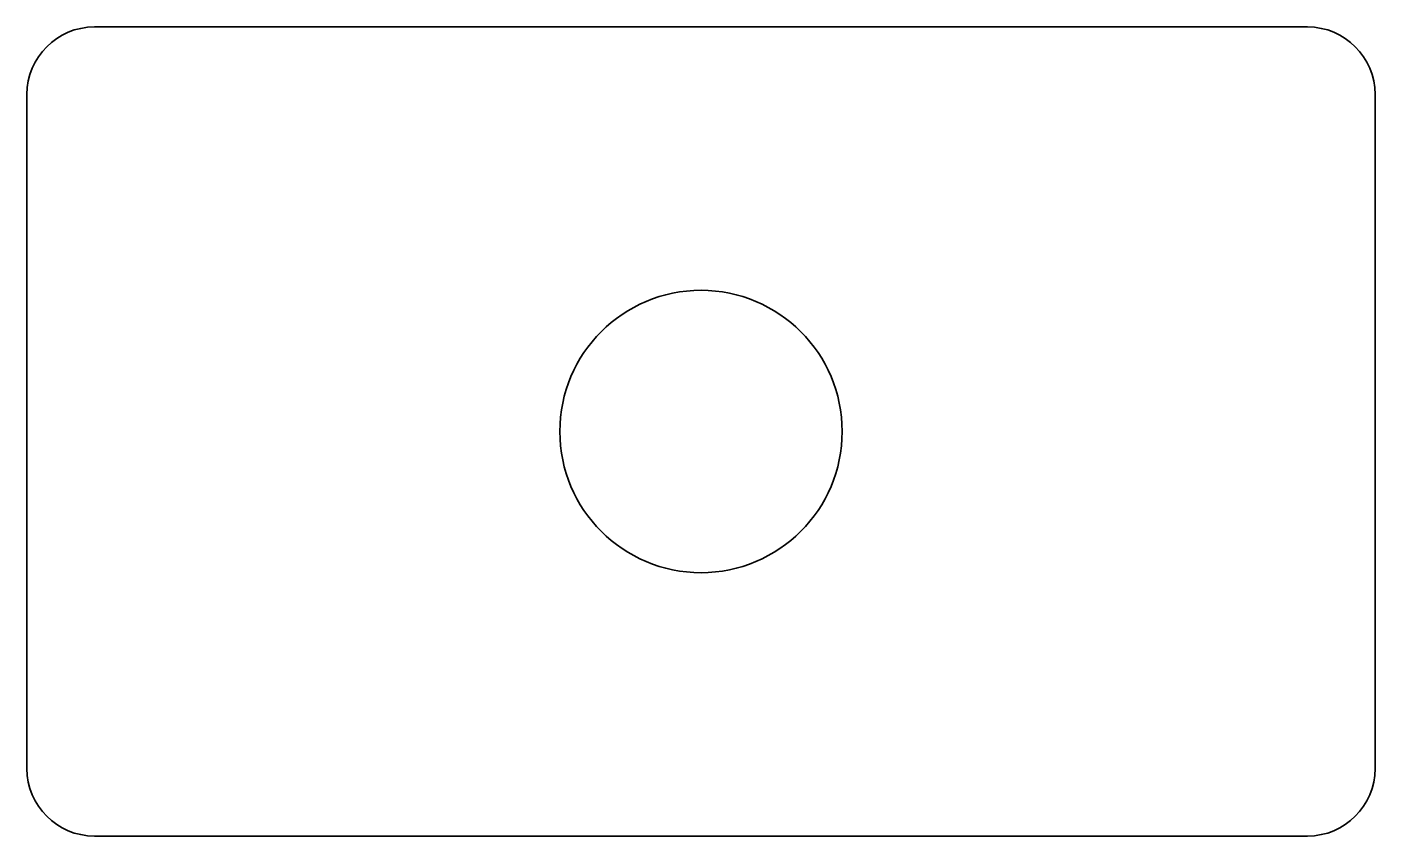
# Model space of a CAD drawing. Header units: inches. Extents: x 0 to 40, y 0 to 24.
import ezdxf

# ---------------------------------------------------------------- set-up
doc = ezdxf.new("R2010")
doc.units = ezdxf.units.IN
doc.header["$MEASUREMENT"] = 0
doc.layers.add('Visible (ANSI)', color=7, linetype='Continuous', lineweight=35)

# ---------------------------------------------------------------- blocks, each defined once
blk = doc.blocks.new('PC-SMT-V002-REBAL001_Sheet_3_PC-SMT-V002-REBAL001')
at = {"layer": 'Visible (ANSI)'}
for p, q in [((-18, 12), (18, 12)), ((-20, -10), (-20, 10)), ((20, 10), (20, -10)), ((18, -12), (-18, -12))]:
    blk.add_line(p, q, dxfattribs=at)
blk.add_circle((0, 0), 4.188, dxfattribs=at)
at = {"layer": 'Visible (ANSI)', "extrusion": (0, 0, -1)}
for centre, start, end in [((18, 10), 0, 90), ((-18, 10), 90, 180), ((18, -10), 270, 0), ((-18, -10), 180, 270)]:
    blk.add_arc(centre, 2, start, end, dxfattribs=at)

msp = doc.modelspace()

# ---------------------------------------------------------------- block references
msp.add_blockref('PC-SMT-V002-REBAL001_Sheet_3_PC-SMT-V002-REBAL001', (20, 12))

doc.saveas('drawing.dxf')
